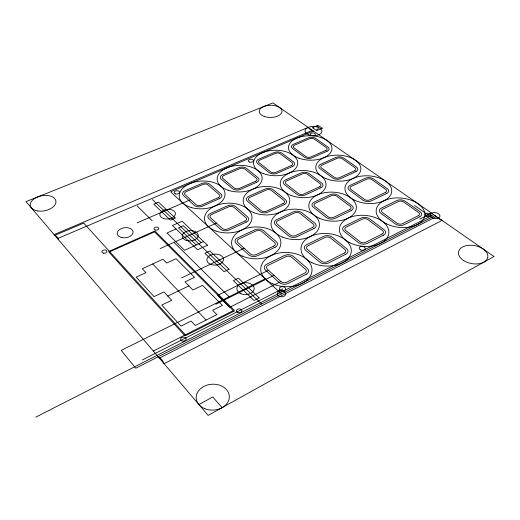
<?xml version="1.0" encoding="UTF-8"?>
<svg xmlns="http://www.w3.org/2000/svg" width="520" height="520" viewBox="0 0 520 520"><rect width="100%" height="100%" fill="white"/><g stroke="black" fill="none" stroke-linecap="round" stroke-linejoin="round"><path stroke-width="0.78" d="M198.906 404.56L212.764 396.975L222.118 407.661M159.367 358.144L436.443 216.515M142.37 359.931L282.464 288.828M419.822 219.115L431.587 213.142M35.822 417.118L433.661 214.578M153.303 351.032L233.259 310.596L154.531 231.888L109.759 251.719M280.911 281.534L267.267 269.172A4.082 2.73 0.7 0 1 268.112 265.363L285.896 256.646A4.05 2.665 1.6 0 1 291.564 257.212L305.422 269.204A4.127 2.756 2.6 0 1 304.759 273.065L286.754 282.152A4.16 2.815 1.7 0 1 280.911 281.534L229.762 307.262L217.783 295.282L268.489 270.276M265.128 278.856L121.225 350.376L135.74 368.231L435.051 215.547A17.329 10.198 8.2 0 0 442.046 220.409L164.073 363.675A20 14.95 -8.8 0 0 158.197 356.772M215.846 304.245L274.034 275.301M167.791 296.069L188.929 285.916M181.681 277.869L244.166 248.235M203.613 241.566L184.594 250.315L166.992 232.999L176.026 228.969M160.167 248.586L216.417 223.093M137.176 222.859L190.573 199.667M57.499 238.576L312.39 130.312M54.763 235.365L83.746 223.119L185.347 334.828M414.635 205.524L431.535 217.334M282.262 289.835L284.824 292.182M281.463 293.891L170.599 191.828L313.45 131.053A14.671 7.937 1.5 0 1 308.165 127.374L54.113 234.598A17.192 10.641 -11.4 0 1 58.357 239.583M201.162 242.697L183.313 225.713L178.458 227.877L196.242 244.959M152.406 199.563L261.644 304.005M137.209 206.031L152.224 220.857M174.493 242.84L229.112 296.757M152.678 263.965L206.147 320.053M313.17 127.367A0.845 0.461 1.2 0 1 313.04 128.011M317.096 125.703A5.902 3.211 1.2 0 1 316.225 130.215M494 256.51L208.156 415.422L26 201.597L272.909 102.882L494 256.51M259.188 297.895L254.04 300.502L233.395 280.663L238.459 278.181L259.188 297.895M306.176 274.293L288.158 283.413A6.448 4.368 1.7 0 1 279.091 282.451L265.46 270.062A6.331 4.225 0.7 0 1 266.773 264.16L284.544 255.469A6.279 4.134 1.6 0 1 293.319 256.353L307.19 268.314A6.396 4.271 2.6 0 1 306.176 274.293M345.781 254.254L328.575 262.958A6.331 4.147 3.7 0 1 319.644 262.054L305.663 250.276A6.214 4.024 2.7 0 1 306.651 244.654L323.635 236.347A6.169 3.933 3.5 0 1 332.28 237.172L346.482 248.553A6.285 4.05 4.4 0 1 345.781 254.254M383.617 235.105L367.178 243.425A6.234 3.939 5.2 0 1 358.378 242.573L344.091 231.368A6.117 3.822 4.3 0 1 344.779 226.005L361.029 218.056A6.071 3.738 4.9 0 1 369.551 218.836L384.033 229.671A6.188 3.848 5.8 0 1 383.617 235.105M419.809 216.788L404.079 224.744A6.136 3.738 6.5 0 1 395.408 223.944L380.848 213.272A6.026 3.634 5.6 0 1 381.271 208.15L396.832 200.538A5.987 3.555 6 0 1 405.236 201.272L419.952 211.601A6.104 3.653 6.9 0 1 419.809 216.788M233.877 311.207L185.939 335.478A1.099 0.799 -5 0 1 184.425 335.296L108.901 252.103A0.988 0.637 -8.4 0 1 109.291 251.199L154.037 231.394A0.962 0.611 -5.8 0 1 155.357 231.524L234.136 310.147A1.073 0.76 -1.4 0 1 233.877 311.207M216.899 314.639L195.273 325.526L191.1 321.055L180.993 326.105L161.759 305.071L171.697 300.261L163.923 291.928L154.05 296.634L136.214 277.127L145.925 272.636L142.292 268.743L162.955 259.246L166.654 263.048L176.059 258.7L194.545 277.316L184.99 281.873L192.907 290.004L202.527 285.356L222.424 305.396L212.654 310.278L216.899 314.639M344.331 253.078L327.145 261.762A4.082 2.678 3.7 0 1 321.386 261.177L307.392 249.425A4.011 2.594 2.7 0 1 308.022 245.797L325.019 237.464A3.978 2.535 3.5 0 1 330.603 237.998L344.786 249.405A4.056 2.613 4.4 0 1 344.331 253.078M382.142 233.987L365.709 242.281A4.017 2.542 5.2 0 1 360.041 241.735L345.741 230.549A3.946 2.464 4.3 0 1 346.177 227.091L362.44 219.115A3.92 2.412 4.9 0 1 367.946 219.622L382.415 230.483A3.991 2.483 5.8 0 1 382.142 233.987M418.308 215.722L402.591 223.659A3.958 2.412 6.5 0 1 397 223.145L382.434 212.492A3.887 2.346 5.6 0 1 382.694 209.19L398.268 201.552A3.861 2.294 6 0 1 403.696 202.026L418.405 212.381A3.939 2.36 6.9 0 1 418.308 215.722M273.78 246.097L256.139 254.586A3.998 2.62 -0.4 0 1 250.549 254.02L237.887 242.547A3.926 2.535 -1.2 0 1 238.836 238.999L256.262 230.854A3.894 2.483 -0.2 0 1 261.697 231.374L274.567 242.508A3.958 2.561 0.5 0 1 273.78 246.097M312.611 227.428L295.737 235.541A3.92 2.496 1.6 0 1 290.225 235.008L277.219 224.088A3.854 2.425 0.8 0 1 277.966 220.701L294.651 212.901A3.822 2.373 1.6 0 1 300.007 213.389L313.196 224.003A3.894 2.444 2.4 0 1 312.611 227.428M349.772 209.553L333.619 217.321A3.854 2.379 3.2 0 1 328.185 216.821L314.873 206.414A3.79 2.308 2.4 0 1 315.432 203.177L331.422 195.702A3.764 2.262 3 0 1 336.707 196.164L350.181 206.284A3.829 2.327 3.8 0 1 349.772 209.553M385.372 192.433L369.896 199.875A3.796 2.262 4.5 0 1 364.533 199.407L350.954 189.475A3.731 2.204 3.8 0 1 351.344 186.381L366.678 179.212A3.705 2.158 4.3 0 1 371.891 179.647L385.613 189.306A3.77 2.217 5 0 1 385.372 192.433M229.08 269.256L224.049 271.681L204.912 253.299L209.872 250.984L229.08 269.256M275.093 247.24L257.439 255.756A6.194 4.056 -0.4 0 1 248.761 254.872L236.119 243.38A6.09 3.933 -1.2 0 1 237.594 237.887L255.008 229.756A6.038 3.854 -0.2 0 1 263.413 230.568L276.302 241.677A6.136 3.972 0.5 0 1 275.093 247.24M313.957 228.514L297.07 236.652A6.077 3.868 1.6 0 1 288.516 235.827L275.522 224.881A5.973 3.75 0.8 0 1 276.692 219.642L293.365 211.861A5.928 3.679 1.6 0 1 301.652 212.615L314.86 223.203A6.032 3.79 2.4 0 1 313.957 228.514M351.15 210.594L334.984 218.381A5.973 3.686 3.2 0 1 326.547 217.607L313.248 207.175A5.869 3.582 2.4 0 1 314.132 202.163L330.103 194.708A5.831 3.503 3 0 1 338.279 195.422L351.774 205.524A5.935 3.607 3.8 0 1 351.15 210.594M386.776 193.427L371.287 200.889A5.883 3.51 4.5 0 1 362.966 200.155L349.401 190.203A5.779 3.413 3.8 0 1 350.019 185.419L365.339 178.263A5.746 3.341 4.3 0 1 373.406 178.939L387.14 188.578A5.844 3.432 5 0 1 386.776 193.427M207.447 245.2L197.574 249.775L172.439 225.505L182.111 221.214L207.447 245.2M246.227 222.112L228.924 230.074A5.961 3.776 -2 0 1 220.603 229.268L208.839 218.576A5.869 3.666 -2.6 0 1 210.457 213.447L227.519 205.829A5.817 3.595 -1.8 0 1 235.586 206.57L247.592 216.918A5.909 3.705 -1.1 0 1 246.227 222.112M284.349 204.568L267.774 212.192A5.85 3.614 -0.1 0 1 259.571 211.439L247.462 201.24A5.753 3.51 -0.8 0 1 248.781 196.339L265.142 189.033A5.707 3.439 0 0 1 273.104 189.728L285.422 199.602A5.804 3.543 0.6 0 1 284.349 204.568M320.886 187.753L305 195.065A5.746 3.451 1.5 0 1 296.901 194.35L284.492 184.619A5.655 3.354 0.8 0 1 285.538 179.927L301.236 172.919A5.61 3.289 1.5 0 1 309.094 173.576L321.692 183.008A5.707 3.38 2.1 0 1 320.886 187.753M355.94 171.619L340.697 178.633A5.655 3.296 2.8 0 1 332.709 177.964L320.028 168.669A5.564 3.204 2.2 0 1 320.814 164.177L335.894 157.443A5.525 3.146 2.7 0 1 343.649 158.06L356.499 167.076A5.616 3.231 3.4 0 1 355.94 171.619M244.998 221.046L227.714 228.989A3.848 2.438 -2 0 1 222.352 228.469L210.574 217.796A3.79 2.366 -2.6 0 1 211.614 214.487L228.69 206.85A3.75 2.321 -1.8 0 1 233.903 207.324L245.889 217.698A3.816 2.392 -1.1 0 1 244.998 221.046M283.094 203.554L266.533 211.159A3.77 2.333 -0.1 0 1 261.242 210.672L249.125 200.493A3.712 2.262 -0.8 0 1 249.971 197.327L266.344 190.008A3.686 2.217 0 0 1 271.486 190.457L283.79 200.35A3.744 2.281 0.6 0 1 283.094 203.554M319.605 186.784L303.726 194.071A3.705 2.23 1.5 0 1 298.512 193.615L286.084 183.898A3.647 2.165 0.8 0 1 286.754 180.875L302.464 173.849A3.621 2.119 1.5 0 1 307.541 174.272L320.132 183.722A3.679 2.184 2.1 0 1 319.605 186.784M354.634 170.697L339.397 177.691A3.647 2.126 2.8 0 1 334.25 177.261L321.555 167.98A3.588 2.067 2.2 0 1 322.062 165.081L337.149 158.334A3.562 2.028 2.7 0 1 342.16 158.73L354.998 167.765A3.627 2.087 3.4 0 1 354.634 170.697M175.208 218.004L170.391 220.123L153.823 204.211L158.574 202.176L175.208 218.004M219.33 198.698L202.378 206.174A5.759 3.523 -3.3 0 1 194.389 205.433L183.424 195.462A5.668 3.419 -3.8 0 1 185.153 190.665L201.877 183.508A5.616 3.361 -3 0 1 209.631 184.184L220.831 193.843A5.707 3.458 -2.5 0 1 219.33 198.698M256.724 182.228L240.461 189.391A5.642 3.38 -1.5 0 1 232.577 188.695L221.273 179.172A5.558 3.283 -2.1 0 1 222.722 174.577L238.771 167.707A5.512 3.224 -1.4 0 1 246.435 168.344L257.946 177.58A5.596 3.315 -0.8 0 1 256.724 182.228M292.617 166.413L277.004 173.29A5.538 3.237 0 0 1 269.224 172.64L257.615 163.534A5.454 3.146 -0.5 0 1 258.798 159.133L274.222 152.529A5.415 3.087 0.1 0 1 281.788 153.133L293.586 161.96A5.499 3.172 0.7 0 1 292.617 166.413M327.1 151.222L312.097 157.833A5.454 3.1 1.4 0 1 304.414 157.216L292.539 148.506A5.369 3.016 0.8 0 1 293.475 144.287L308.308 137.937A5.33 2.958 1.3 0 1 315.776 138.502L327.821 146.952A5.415 3.042 1.9 0 1 327.1 151.222M218.192 197.711L201.253 205.16A3.712 2.275 -3.3 0 1 196.105 204.685L185.12 194.733A3.659 2.204 -3.8 0 1 186.232 191.633L202.969 184.457A3.627 2.165 -3 0 1 207.974 184.893L219.167 194.578A3.679 2.23 -2.5 0 1 218.192 197.711M255.554 181.279L239.304 188.422A3.64 2.178 -1.5 0 1 234.221 187.98L222.905 178.471A3.588 2.119 -2.1 0 1 223.834 175.506L239.895 168.617A3.555 2.08 -1.4 0 1 244.842 169.033L256.347 178.282A3.607 2.139 -0.8 0 1 255.554 181.279M291.414 165.503L275.815 172.367A3.575 2.087 0 0 1 270.803 171.944L259.181 162.858A3.523 2.028 -0.5 0 1 259.942 160.017L275.379 153.4A3.497 1.996 0.1 0 1 280.261 153.79L292.045 162.637A3.549 2.047 0.7 0 1 291.414 165.503M325.871 150.352L310.882 156.949A3.517 1.996 1.4 0 1 305.929 156.553L294.041 147.856A3.465 1.944 0.8 0 1 294.645 145.132L309.485 138.769A3.439 1.911 1.3 0 1 314.314 139.133L326.346 147.602A3.491 1.963 1.9 0 1 325.871 150.352M322.257 128.238L316.758 130.578L312.514 127.641L318 125.32L322.257 128.238M280.728 290.608A3.152 2.158 1.7 0 0 285.61 289.01A3.152 2.158 1.7 0 0 281.047 286.877A3.152 2.158 1.7 0 0 280.728 290.608M121.309 237.458A8.014 5.044 -7.3 0 0 133.107 231.998A8.014 5.044 -7.3 0 0 120.998 228.709A8.014 5.044 -7.3 0 0 121.309 237.458M163.663 218.543A7.813 4.836 -4.9 0 0 175.428 213.805A7.813 4.836 -4.9 0 0 163.826 210.139A7.813 4.836 -4.9 0 0 163.663 218.543M186.244 240.396A8.054 5.154 -3.9 0 0 198.256 235.378A8.054 5.154 -3.9 0 0 186.134 231.458A8.054 5.154 -3.9 0 0 186.244 240.396M211.231 264.57A8.333 5.512 -2.6 0 0 223.496 259.233A8.333 5.512 -2.6 0 0 210.802 255.028A8.333 5.512 -2.6 0 0 211.231 264.57M241.085 293.787A8.678 5.961 -0.7 0 0 254.208 288.678A8.678 5.961 -0.7 0 0 241.312 283.459A8.678 5.961 -0.7 0 0 241.085 293.787M386.581 223.886A24.447 14.703 6.3 0 0 424.762 215.683A24.447 14.703 6.3 0 0 390.15 198.66A24.447 14.703 6.3 0 0 386.581 223.886M354.451 200.109A23.446 13.812 4.4 0 0 391.593 192.387A23.446 13.812 4.4 0 0 358.995 176.514A23.446 13.812 4.4 0 0 354.451 200.109M349.394 242.508A24.804 15.476 5.1 0 0 388.726 233.955A24.804 15.476 5.1 0 0 354.302 216.08A24.804 15.476 5.1 0 0 349.394 242.508M325.786 178.51A22.542 12.98 2.8 0 0 360.802 169.715A22.542 12.98 2.8 0 0 328.387 156.143A22.542 12.98 2.8 0 0 325.786 178.51M319.267 218.212A23.803 14.495 3.1 0 0 356.298 208.481A23.803 14.495 3.1 0 0 322.166 193.245A23.803 14.495 3.1 0 0 319.267 218.212M298.994 158.23A21.736 12.213 1.4 0 0 331.955 148.551A21.736 12.213 1.4 0 0 299.728 137.091A21.736 12.213 1.4 0 0 298.994 158.23M291.207 195.481A22.899 13.585 1.5 0 0 326.034 184.795A22.899 13.585 1.5 0 0 292.188 171.964A22.899 13.585 1.5 0 0 291.207 195.481M263.666 173.7A22.094 12.753 0.1 0 0 297.7 163.631A22.094 12.753 0.1 0 0 265.538 151.638A22.094 12.753 0.1 0 0 263.666 173.7M311.954 262.724A25.207 16.289 3.6 0 0 351.247 251.901A25.207 16.289 3.6 0 0 315.218 234.683A25.207 16.289 3.6 0 0 311.954 262.724M282.516 237.088A24.2 15.21 1.6 0 0 319.43 225.225A24.2 15.21 1.6 0 0 283.784 210.769A24.2 15.21 1.6 0 0 282.516 237.088M253.721 212.615A23.303 14.216 -0.1 0 0 289.744 201.487A23.303 14.216 -0.1 0 0 255.97 188.025A23.303 14.216 -0.1 0 0 253.721 212.615M228.234 190.294A22.49 13.306 -1.4 0 0 262.119 178.38A22.49 13.306 -1.4 0 0 228.553 167.239A22.49 13.306 -1.4 0 0 228.234 190.294M272.747 283.868A25.655 17.141 1.7 0 0 312.013 270.608A25.655 17.141 1.7 0 0 274.378 254.228A25.655 17.141 1.7 0 0 272.747 283.868M242.587 256.191A24.655 15.951 -0.3 0 0 280.852 243.802A24.655 15.951 -0.3 0 0 245.297 228.612A24.655 15.951 -0.3 0 0 242.587 256.191M216.021 231.049A23.751 14.866 -1.9 0 0 251.979 217.828A23.751 14.866 -1.9 0 0 216.717 205.283A23.751 14.866 -1.9 0 0 216.021 231.049M191.302 207.552A22.932 13.878 -3.2 0 0 225.036 193.694A22.932 13.878 -3.2 0 0 190.067 183.547A22.932 13.878 -3.2 0 0 191.302 207.552M279.142 296.303A4.231 2.919 1.7 0 0 285.688 294.138A4.231 2.919 1.7 0 0 279.572 291.265A4.231 2.919 1.7 0 0 279.142 296.303M432.003 217.627A4.966 2.958 7.7 0 0 439.94 216.405A4.966 2.958 7.7 0 0 433.225 212.635A4.966 2.958 7.7 0 0 432.003 217.627M426.406 216.255A2.971 1.774 7.4 0 0 431.028 215.312A2.971 1.774 7.4 0 0 426.81 213.213A2.971 1.774 7.4 0 0 426.406 216.255M360.549 249.88A3.049 1.944 5.4 0 0 365.261 248.638A3.049 1.944 5.4 0 0 360.874 246.525A3.049 1.944 5.4 0 0 360.549 249.88M249.619 162.058A2.632 1.515 -1 0 0 253.604 160.732A2.632 1.515 -1 0 0 249.691 159.425A2.632 1.515 -1 0 0 249.619 162.058M175.487 193.882A2.736 1.644 -4.3 0 0 179.602 192.276A2.736 1.644 -4.3 0 0 175.526 191.022A2.736 1.644 -4.3 0 0 175.487 193.882M311.454 135.493A2.554 1.404 1.3 0 0 315.361 134.413A2.554 1.404 1.3 0 0 311.603 133.062A2.554 1.404 1.3 0 0 311.454 135.493M155.259 230.055A2.438 1.534 -5.6 0 0 158.802 228.404A2.438 1.534 -5.6 0 0 155.064 227.396A2.438 1.534 -5.6 0 0 155.259 230.055M103.35 253.149A2.516 1.612 -8.7 0 0 106.886 251.212A2.516 1.612 -8.7 0 0 102.953 250.38A2.516 1.612 -8.7 0 0 103.35 253.149M181.987 340.964A2.808 2.047 -5.2 0 0 186.186 338.995A2.808 2.047 -5.2 0 0 181.968 337.409A2.808 2.047 -5.2 0 0 181.987 340.964M237.796 312.468A2.73 1.924 -1 0 0 241.911 310.798A2.73 1.924 -1 0 0 237.848 309.127A2.73 1.924 -1 0 0 237.796 312.468M309.017 134.966A8.476 4.641 1.3 0 0 321.932 131.352A8.476 4.641 1.3 0 0 309.426 126.939A8.476 4.641 1.3 0 0 309.017 134.966M204.99 408.772A16.582 12.954 -3.2 0 0 229.333 396.351A16.582 12.954 -3.2 0 0 203.989 386.36A16.582 12.954 -3.2 0 0 204.99 408.772M463.775 260.631A14.866 9.12 10.4 0 0 487.669 257.797A14.866 9.12 10.4 0 0 468.052 245.381A14.866 9.12 10.4 0 0 463.775 260.631M264.336 116.454A11.408 6.077 -0.5 0 0 282.029 111.663A11.408 6.077 -0.5 0 0 265.57 105.937A11.408 6.077 -0.5 0 0 264.336 116.454M37.778 210.977A13.026 7.651 -10.4 0 0 55.913 201.032A13.026 7.651 -10.4 0 0 35.587 197.912A13.026 7.651 -10.4 0 0 37.778 210.977"/></g></svg>
